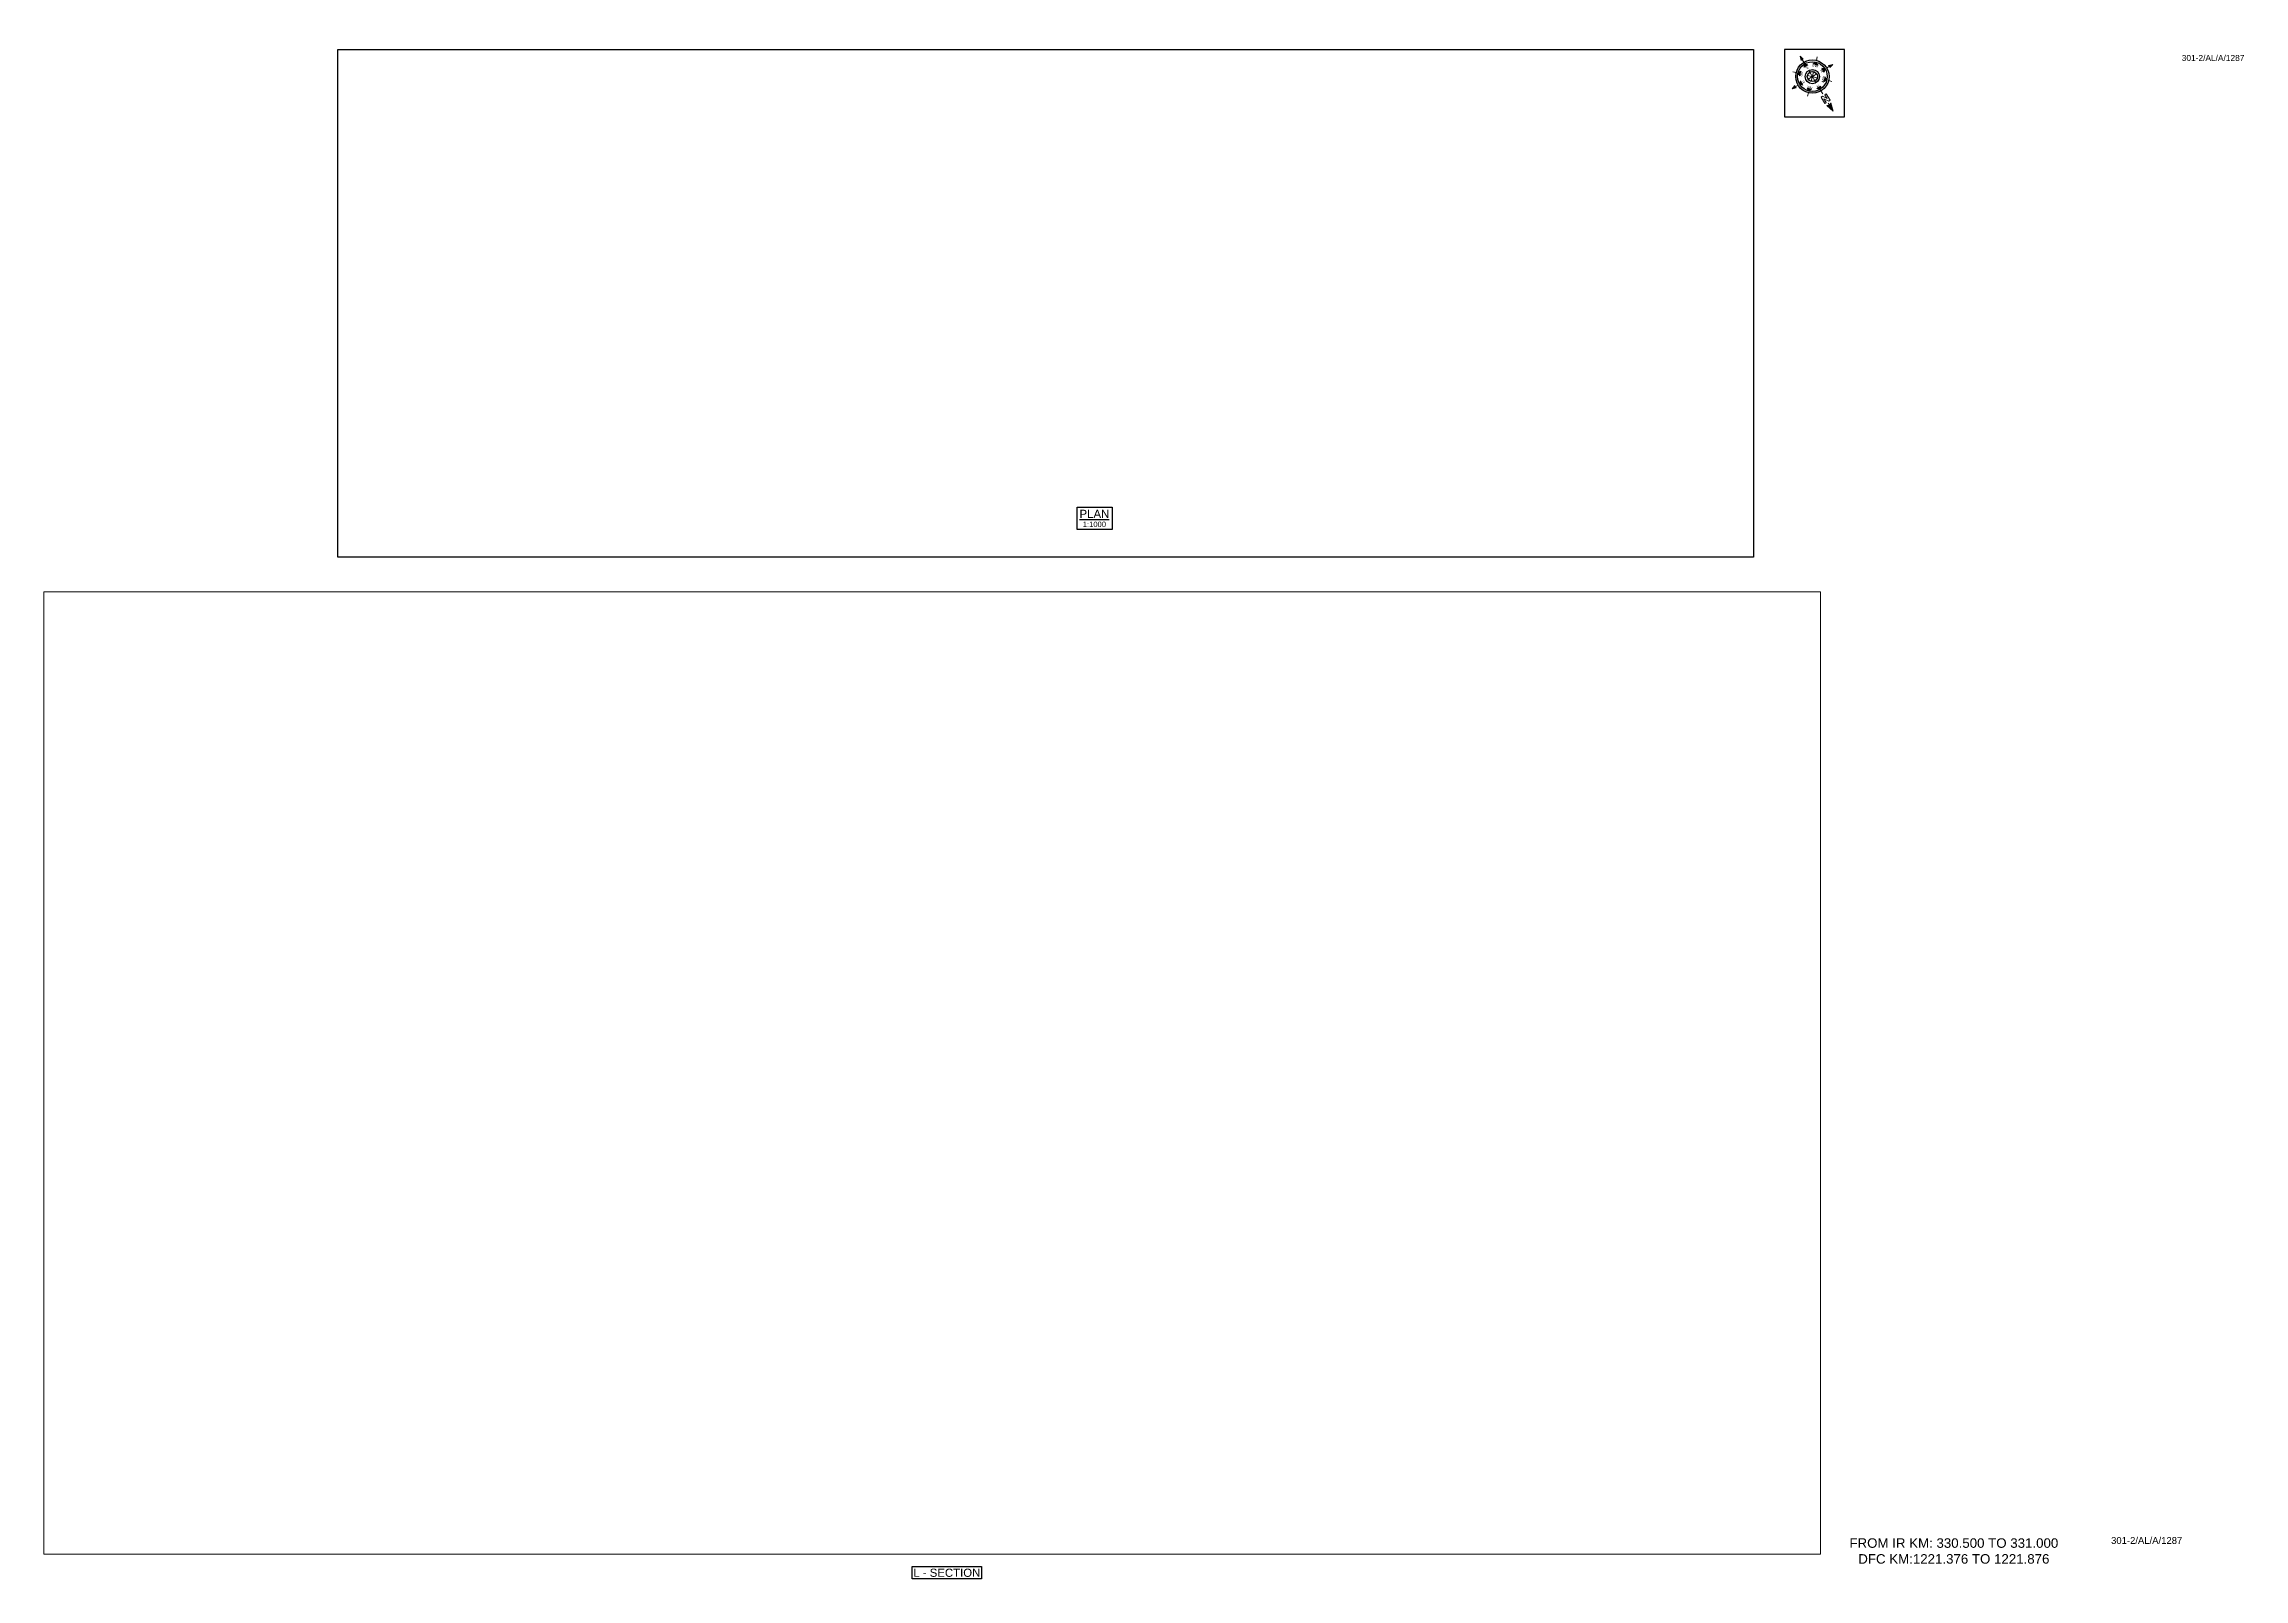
# Paper-space layout '1287' of a CAD drawing. Header units: metres. Extents: x 13 to 823, y 16 to 581.
import ezdxf
from ezdxf.enums import TextEntityAlignment as Align

# ---------------------------------------------------------------- set-up
doc = ezdxf.new("R2010")
doc.units = ezdxf.units.M
doc.header["$MEASUREMENT"] = 0
doc.layers.get('Defpoints').update_dxf_attribs({"color": 5})
doc.layers.add('title', color=7, linetype='Continuous')
doc.styles.get("Standard").update_dxf_attribs({"font": 'arial.ttf'})
doc.styles.add('Style-Arial', font='arial.ttf')

# ---------------------------------------------------------------- blocks, each defined once
blk = doc.blocks.new('N')
for points in [[(0, 8.41), (-0.49, 6.68), (0, 6.93)], [(0.49, 6.68), (0, 6.93), (0, 8.41)], [(-4.93, 0), (-4.07, 0.25), (-4.19, 0)], [(-4.07, -0.25), (-4.19, 0), (-4.93, 0)], [(-3.08, 0), (-2.59, 0.49), (-2.59, -0.49)], [(-2.18, 2.18), (-1.48, 2.18), (-2.18, 1.48)], [(0, 3.08), (0.49, 2.59), (-0.49, 2.59)], [(2.18, 2.18), (2.18, 1.48), (1.48, 2.18)], [(3.08, 0), (2.59, -0.49), (2.59, 0.49)], [(4.07, 0.25), (4.19, 0), (4.93, 0)], [(4.93, 0), (4.07, -0.25), (4.19, 0)], [(-2.18, -2.18), (-2.18, -1.48), (-1.48, -2.18)], [(0, -3.08), (-0.49, -2.59), (0.49, -2.59)], [(0, -4.93), (-0.25, -4.07), (0, -4.19)], [(0.25, -4.07), (0, -4.19), (0, -4.93)], [(2.18, -2.18), (1.48, -2.18), (2.18, -1.48)]]:
    blk.add_hatch(color=7).paths.add_polyline_path(points, flags=0)
h = blk.add_hatch(color=7)
h.paths.add_polyline_path([(0, -3.08), (0, -3.46, 1), (0, 3.46), (0, 3.08, -1)])
h.paths.add_polyline_path([(0, 1.05), (0, 1.48, 1), (0, -1.48), (0, -1.05, -1)])
at = {"color": 7, "linetype": 'ByBlock', "lineweight": 13}
for p, q in [((-0.61, 4.57), (-0.61, 6.12)), ((-0.61, 6.12), (-0.3, 6.12)), ((-0.3, 6.12), (0.32, 5.19)), ((0.32, 4.57), (-0.3, 5.5)), ((-0.3, 5.5), (-0.3, 4.57)), ((0.32, 5.19), (0.32, 6.12)), ((0.32, 6.12), (0.64, 6.12)), ((0.64, 6.12), (0.64, 4.57))]:
    blk.add_line(p, q, dxfattribs=at)
at = {"color": 7, "lineweight": 13}
for p, q in [((0, 6.41), (0, 7.28)), ((-3.46, 0), (-4.19, 0)), ((-2.45, 2.45), (-2.97, 2.97)), ((1.05, 0), (-1.05, 0)), ((-1.05, 0), (1.05, 0)), ((-0.74, 0.74), (0.74, -0.74)), ((0.74, 0.74), (-0.74, -0.74)), ((0.74, -0.74), (-0.74, 0.74)), ((-0.74, -0.74), (0.74, 0.74)), ((0, 3.46), (0, 4.19)), ((0, 3.46), (0, 3.08)), ((0, 1.05), (0, 1.48)), ((0, 1.05), (0, -1.05)), ((0, -1.05), (0, 1.05)), ((2.45, 2.45), (2.97, 2.97)), ((3.46, 0), (4.19, 0)), ((-2.45, -2.45), (-2.97, -2.97)), ((0, -1.05), (0, -1.48)), ((0, -3.46), (0, -3.08)), ((0, -3.46), (0, -4.19)), ((2.45, -2.45), (2.97, -2.97))]:
    blk.add_line(p, q, dxfattribs=at)
for points in [[(0, 8.41), (-0.49, 6.68), (0, 6.93), (0, 6.93)], [(0.49, 6.68), (0, 6.93), (0, 8.41), (0, 8.41)], [(-4.93, 0), (-4.07, 0.25), (-4.19, 0), (-4.19, 0)], [(-4.07, -0.25), (-4.19, 0), (-4.93, 0), (-4.93, 0)], [(-3.08, 0), (-2.59, 0.49), (-2.59, -0.49), (-2.59, -0.49)], [(-2.18, 2.18), (-1.48, 2.18), (-2.18, 1.48), (-2.18, 1.48)], [(0, 3.08), (0.49, 2.59), (-0.49, 2.59), (-0.49, 2.59)], [(2.18, 2.18), (2.18, 1.48), (1.48, 2.18), (1.48, 2.18)], [(3.08, 0), (2.59, -0.49), (2.59, 0.49), (2.59, 0.49)], [(4.07, 0.25), (4.19, 0), (4.93, 0), (4.93, 0)], [(4.93, 0), (4.07, -0.25), (4.19, 0), (4.19, 0)], [(-2.18, -2.18), (-2.18, -1.48), (-1.48, -2.18), (-1.48, -2.18)], [(0, -3.08), (-0.49, -2.59), (0.49, -2.59), (0.49, -2.59)], [(0, -4.93), (-0.25, -4.07), (0, -4.19), (0, -4.19)], [(0.25, -4.07), (0, -4.19), (0, -4.93), (0, -4.93)], [(2.18, -2.18), (1.48, -2.18), (2.18, -1.48), (2.18, -1.48)]]:
    blk.add_lwpolyline(points, close=True, dxfattribs=at)
at = {"color": 7, "linetype": 'ByBlock', "lineweight": 13}
for points in [[(-0.3, 4.57), (-0.61, 4.57)], [(0.32, 4.57), (0.64, 4.57)]]:
    blk.add_lwpolyline(points, dxfattribs=at)
at = {"color": 7}
for radius in [3.46, 3.08, 1.48, 1.05]:
    blk.add_circle((0, 0), radius, dxfattribs=at)
for s, rotation, p in [('W', 90, (-2.1, 0)), ('NW', 45, (-1.48, 1.48)), ('NE', 315, (1.48, 1.48)), ('E', 270, (1.97, 0)), ('SW', 135, (-1.48, -1.48)), ('SE', 225, (1.48, -1.48))]:
    blk.add_text(s, height=0.6, rotation=rotation, dxfattribs=at).set_placement(p, align=Align.CENTER)
for s, p in [('N', (0, 2.1)), ('S', (0, -2.47))]:
    blk.add_text(s, height=0.6, dxfattribs=at).set_placement(p, align=Align.CENTER)

psp = doc.layouts.new('1287')

# ---------------------------------------------------------------- linework, layer by layer
for points in [[(676, 579), (653.96, 579), (653.96, 554.19), (676, 554.19)], [(332.72, 15.83), (332.72, 20.43), (358.25, 20.43), (358.25, 15.83)]]:
    psp.add_lwpolyline(points, close=True)
at = {"layer": 'Defpoints'}
psp.add_lwpolyline([(121.33, 579), (642.5, 579), (642.5, 392), (121.33, 392)], close=True, dxfattribs=at)
at = {"layer": 'title', "color": 7, "linetype": 'Continuous', "lineweight": -3}
psp.add_lwpolyline([(393.46, 410.45), (406.35, 410.45), (406.35, 402.29), (393.46, 402.29)], close=True, dxfattribs=at)

# ---------------------------------------------------------------- block references
at = {"xscale": 1.77154152297335, "yscale": 1.77154152297335, "zscale": 1.77154152297335, "rotation": 211.0343912723542}
psp.add_blockref('N', (664.2, 569), dxfattribs=at)

# ---------------------------------------------------------------- texts
at = {"style": 'Style-Arial'}
for height, p in [(2.2, (800.22, 574.76)), (2.5, (774.19, 28.76))]:
    psp.add_text('301-2/AL/A/1287', height=height, dxfattribs=at).set_placement(p)
at = {"insert": (668.57, 30.81), "char_height": 3.5, "attachment_point": 1, "style": 'Style-Arial'}
psp.add_mtext_dynamic_manual_height_columns('\\pxqc;{\\C7;FROM IR KM: 330.500 TO 331.000\\P\\C1;DFC KM:1221.376 TO 1221.876}', width=95.4615, gutter_width=17.5, heights=[0], dxfattribs=at)
at = {"layer": 'title', "color": 7, "linetype": 'Continuous', "lineweight": -3, "style": 'Style-Arial'}
for s, height, p in [('%%UPLAN', 3, (399.85, 408.01)), ('1:1000', 2, (399.85, 404.14))]:
    psp.add_text(s, height=height, dxfattribs=at).set_placement(p, align=Align.MIDDLE)
at = {"layer": 'title', "style": 'Style-Arial'}
psp.add_text('L - SECTION', height=3, rotation=0.00006, dxfattribs=at).set_placement((345.5, 18.13), align=Align.MIDDLE_CENTER)

# ---------------------------------------------------------------- viewports
at = {"layer": 'Defpoints', "view_twist_angle": 211.03439127}
vp = psp.add_viewport(center=(381.91, 485.5), size=(521.17, 187.0039), view_center_point=(1220645.37, -3229775.23), view_height=187.0039, dxfattribs=at)
vp.dxf.flags = 0x10000  # cut along an outline
vp.dxf.clipping_boundary_handle = psp.add_lwpolyline([(121.33, 579), (642.5, 579), (642.5, 392), (121.33, 392)], format="xyb", close=True, dxfattribs={"invisible": 1}).dxf.handle
at = {"layer": 'Defpoints'}
psp.add_viewport(center=(340.11, 202.13), size=(654.07, 354.2634), view_center_point=(23209.62, -2059.85), view_height=354.2634, status=3, dxfattribs=at)

doc.saveas('drawing.dxf')
